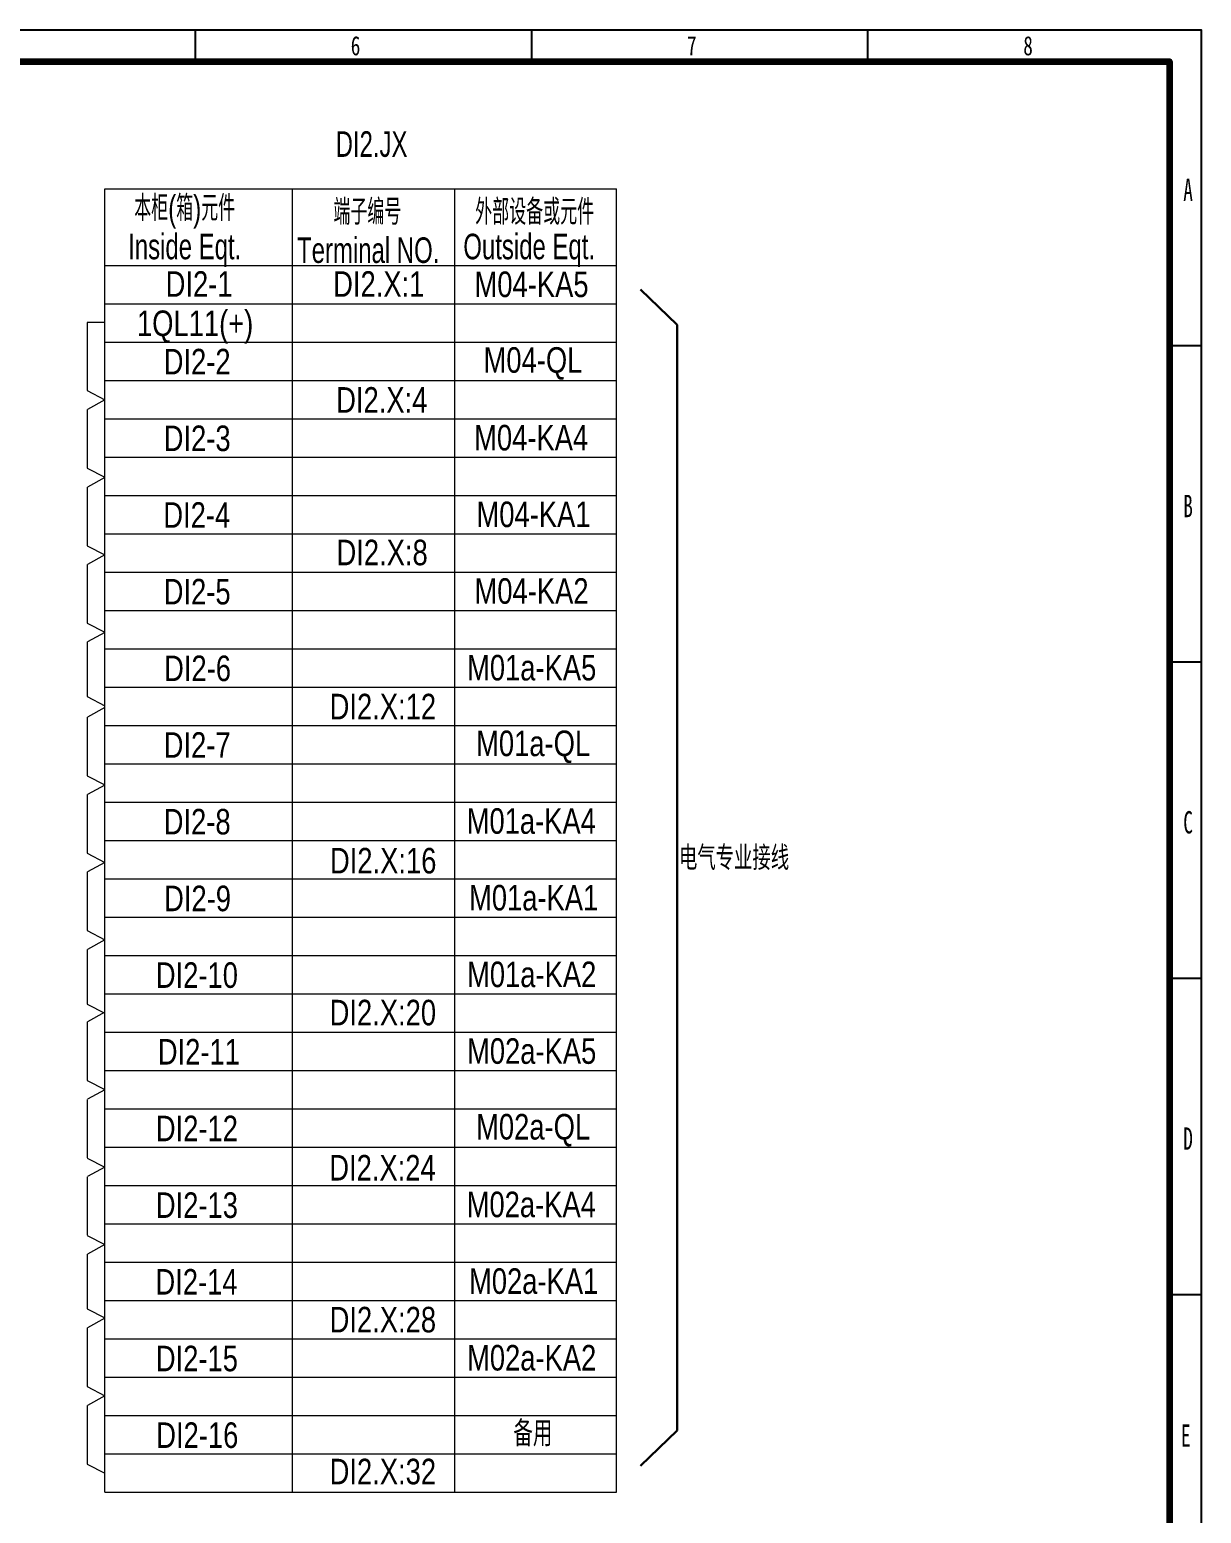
# Model space of a CAD drawing. Header units: millimetres. Extents: x -705761 to 1364679, y -410401 to 446404.
# Drawn here: x 88363 to 106690, y -108703 to -85483 of the extents above; entities that cross this region are included whole.
import ezdxf
from ezdxf.enums import TextEntityAlignment as Align

# ---------------------------------------------------------------- set-up
doc = ezdxf.new("R2010")
doc.units = ezdxf.units.MM
for name, color, linetype in [('1', 7, 'Continuous'), ('TK', 7, 'Continuous'), ('模板-签名-公用', 3, 'Continuous')]:
    doc.layers.add(name, color=color, linetype=linetype)
doc.layers.add('图框', color=7, linetype='Continuous', lineweight=13)
doc.layers.add('层 63', color=7, linetype='Continuous', lineweight=18)
doc.styles.add('bsee', font='BSDI_XW.shx', dxfattribs={"width": 0.8, "bigfont": 'BSDI_HZ.shx'})
doc.styles.add('Style-仿宋_GB2312', font='')
doc.styles.add('宋体', font='', dxfattribs={"width": 0.7, "height": 2.5})
doc.styles.add('宋体_1', font='', dxfattribs={"width": 0.7, "height": 2.386364})
doc.styles.get('Style-仿宋_GB2312').set_extended_font_data('仿宋_GB2312')
doc.styles.get('宋体').set_extended_font_data('SimSun')
doc.styles.get('宋体_1').set_extended_font_data('SimSun')

# ---------------------------------------------------------------- blocks, each defined once
blk = doc.blocks.new('BSIET_通用图框_A3_1')
at = {"layer": '图框', "color": 7, "linetype": 'Continuous', "lineweight": 25}
for p, q in [((-157.4, 297), (-157.4, 292)), ((-104.8, 297), (-104.8, 292)), ((-52.2, 297), (-52.2, 292)), ((0, 247.5), (-5, 247.5)), ((0, 198), (-5, 198)), ((0, 148.5), (-5, 148.5)), ((0, 99), (-5, 99))]:
    blk.add_line(p, q, dxfattribs=at)
at = {"layer": '图框', "lineweight": 25}
blk.add_lwpolyline([(-420, 297), (0, 297), (0, 0), (-420, 0)], close=True, dxfattribs=at)
at = {"layer": '图框', "lineweight": 100}
blk.add_lwpolyline([(-395, 292), (-5, 292), (-5, 5), (-395, 5)], close=True, dxfattribs=at)
at = {"layer": 'TK', "style": '宋体_1', "width": 0.7, "flags": 3}
for tag, p in [('LZCO_NGZBS-W50-H30-D10_T7', (-43.87, 279.75)), ('LZCO_NJN-W50-H30-D10_T7', (-42.73, 248.65))]:
    blk.add_attdef(tag, text='', height=3, dxfattribs=at).set_placement(p, align=Align.MIDDLE_CENTER)
at = {"layer": 'TK', "style": '宋体', "width": 0.7, "flags": 3}
for tag, p in [('LZHQ_N会签6_T6_H6', (-407.25, 57.08)), ('LZHQ_N会签5_T6_H6', (-407.25, 49.08)), ('LZHQ_N会签4_T6_H6', (-407.25, 41.08)), ('LZHQ_N会签3_T6_H6', (-407.25, 33.08)), ('LZHQ_N会签2_T6_H6', (-407.25, 25.08)), ('LZHQ_N会签1_T6_H6', (-407.25, 17.08))]:
    blk.add_attdef(tag, text='', height=2.5, dxfattribs=at).set_placement(p, align=Align.MIDDLE)
at = {"layer": '图框', "color": 7, "linetype": 'Continuous', "lineweight": 25, "style": 'Style-仿宋_GB2312'}
for s, height, width, p in [('6', 3, 0.733334, (-132.3, 294.49)), ('7', 3, 0.733334, (-79.7, 294.49)), ('8', 3, 0.733334, (-27.1, 294.49)), ('A', 3.5, 0.628572, (-2.07, 271.95)), ('B', 3.5, 0.628572, (-2.07, 222.45)), ('C', 3.5, 0.628572, (-2.07, 172.95)), ('D', 3.5, 0.628572, (-2.07, 123.45)), ('E', 3.5, 0.628572, (-2.43, 76.97))]:
    blk.add_text(s, height=height, dxfattribs=dict(at, width=width)).set_placement(p, align=Align.MIDDLE_CENTER)
at = {"layer": '模板-签名-公用', "style": '宋体', "width": 0.7, "flags": 3}
blk.add_attdef('LZFRAME', (-40.91, 2.06), '', height=3, dxfattribs=at)
at = {"layer": '模板-签名-公用', "style": '宋体', "width": 0.7}
blk.add_attdef('LZTQINS', text='', height=2, dxfattribs=at).set_placement((-5, 5), align=Align.MIDDLE)

msp = doc.modelspace()

# ---------------------------------------------------------------- linework, layer by layer
at = {"layer": '图框', "color": 1, "lineweight": 30}
for p, q in [((97919.59, -89548.03), (98490.04, -90104.72)), ((98490.04, -90104.72), (98490.04, -107405.04)), ((97919.59, -107961.73), (98490.04, -107405.04))]:
    msp.add_line(p, q, dxfattribs=at)
at = {"layer": '层 63', "color": 7, "linetype": 'Continuous', "lineweight": 13, "ltscale": 10}
for p, q in [((89539.88, -87971.32), (97539.88, -87971.32)), ((89539.88, -87971.32), (97539.88, -87971.32)), ((89539.88, -108372.23), (89539.88, -87971.32)), ((92474.78, -108372.23), (92474.78, -87971.32)), ((95014.06, -108372.23), (95014.06, -87971.32)), ((97539.88, -108372.23), (97539.88, -87971.32)), ((89539.88, -89171.32), (97539.88, -89171.32)), ((89539.88, -89771.32), (97539.88, -89771.32)), ((89262.74, -90064.35), (89262.74, -91127.75)), ((89536.04, -90064.35), (89262.94, -90064.35)), ((89539.88, -90371.32), (97539.88, -90371.32)), ((89539.88, -90971.32), (97539.88, -90971.32)), ((89262.24, -91132.65), (89538.64, -91275.85)), ((89262.74, -91427.05), (89262.74, -92344.45)), ((89539.04, -91276.55), (89265.54, -91426.45)), ((89539.88, -91571.32), (97539.88, -91571.32)), ((89539.88, -92171.32), (97539.88, -92171.32)), ((89262.24, -92345.15), (89538.64, -92488.35)), ((89262.74, -92641.45), (89262.74, -93558.85)), ((89539.04, -92490.95), (89265.54, -92640.85)), ((89539.88, -92771.32), (97539.88, -92771.32)), ((89262.24, -93559.55), (89538.64, -93702.75)), ((89539.88, -93371.32), (97539.88, -93371.32)), ((89539.04, -93701.05), (89265.54, -93850.95)), ((89262.74, -93851.55), (89262.74, -94768.95)), ((89539.88, -93971.32), (97539.88, -93971.32)), ((89539.88, -94571.32), (97539.88, -94571.32)), ((89262.24, -94769.65), (89538.64, -94912.85)), ((89539.04, -94915.45), (89265.54, -95065.35)), ((89262.74, -95065.95), (89262.74, -95920.45)), ((89539.88, -95171.32), (97539.88, -95171.32)), ((89539.88, -95771.32), (97539.88, -95771.32)), ((89262.24, -95919.45), (89538.64, -96062.65)), ((89539.04, -96090.45), (89265.54, -96240.35)), ((89262.74, -96240.95), (89262.74, -97158.35)), ((89539.88, -96371.32), (97539.88, -96371.32)), ((89539.88, -96971.32), (97539.88, -96971.32)), ((89262.24, -97159.05), (89538.64, -97302.25)), ((89262.74, -97455.35), (89262.74, -98372.75)), ((89539.04, -97304.85), (89265.54, -97454.75)), ((89539.88, -97571.32), (97539.88, -97571.32)), ((89539.88, -98171.32), (97539.88, -98171.32)), ((89262.24, -98373.45), (89538.64, -98516.65)), ((89262.74, -98665.45), (89262.74, -99582.85)), ((89539.04, -98514.95), (89265.54, -98664.85)), ((89539.88, -98771.32), (97539.88, -98771.32)), ((89539.88, -98772.23), (97539.88, -98772.23)), ((89539.88, -99372.23), (97539.88, -99372.23)), ((89262.24, -99583.55), (89538.64, -99726.75)), ((89539.04, -99729.35), (89265.54, -99879.25)), ((89262.74, -99879.85), (89262.74, -100734.35)), ((89539.88, -99972.23), (97539.88, -99972.23)), ((89262.24, -100733.35), (89538.64, -100876.55)), ((89539.88, -100572.23), (97539.88, -100572.23)), ((89539.04, -100858.95), (89265.54, -101008.85)), ((89262.74, -101009.45), (89262.74, -101926.85)), ((89539.88, -101172.23), (97539.88, -101172.23)), ((89262.24, -101927.55), (89538.64, -102070.75)), ((89539.88, -101772.23), (97539.88, -101772.23)), ((89539.04, -102073.35), (89265.54, -102223.25)), ((89262.74, -102223.85), (89262.74, -103141.25)), ((89539.88, -102372.23), (97539.88, -102372.23)), ((89539.88, -102972.23), (97539.88, -102972.23)), ((89262.24, -103141.95), (89538.64, -103285.15)), ((89539.04, -103283.45), (89265.54, -103433.35)), ((89262.74, -103433.95), (89262.74, -104351.35)), ((89539.88, -103572.23), (97539.88, -103572.23)), ((89539.88, -104172.23), (97539.88, -104172.23)), ((89262.24, -104352.05), (89538.64, -104495.25)), ((89262.74, -104648.35), (89262.74, -105502.85)), ((89539.04, -104497.85), (89265.54, -104647.75)), ((89539.88, -104772.23), (97539.88, -104772.23)), ((89539.88, -105372.23), (97539.88, -105372.23)), ((89262.24, -105501.85), (89538.64, -105645.05)), ((89262.74, -105800.25), (89262.74, -106717.65)), ((89539.04, -105649.75), (89265.54, -105799.65)), ((89539.88, -105972.23), (97539.88, -105972.23)), ((89539.88, -106572.23), (97539.88, -106572.23)), ((89262.24, -106718.35), (89538.64, -106861.55)), ((89262.74, -107014.65), (89262.74, -107932.05)), ((89539.04, -106864.15), (89265.54, -107014.05)), ((89539.88, -107172.23), (97539.88, -107172.23)), ((89262.24, -107932.75), (89538.64, -108075.95)), ((89539.88, -107772.23), (97539.88, -107772.23)), ((89539.88, -108372.23), (97539.88, -108372.23))]:
    msp.add_line(p, q, dxfattribs=at)

# ---------------------------------------------------------------- block references
at = {"layer": '图框', "color": 1, "lineweight": 15, "xscale": 100, "yscale": 100, "zscale": 100}
msp.add_blockref('BSIET_通用图框_A3_1', (106690.4, -115183.02), dxfattribs=at)

# ---------------------------------------------------------------- texts
at = {"layer": '1', "color": 50, "lineweight": 35, "style": 'bsee', "width": 0.8}
for s, p in [('M04-KA5', (95321.71, -89667.9)), ('M04-QL', (95463.25, -90852.52)), ('M04-KA4', (95315.56, -92067.9)), ('M04-KA1', (95352.48, -93267.9)), ('M04-KA2', (95321.71, -94467.9)), ('M02a-KA5', (95204.79, -101667.9)), ('M02a-QL', (95346.33, -102852.52)), ('M02a-KA4', (95198.63, -104067.9)), ('M02a-KA1', (95235.56, -105267.9)), ('M02a-KA2', (95204.79, -106467.9)), ('备用', (95930.26, -107654.6))]:
    msp.add_text(s, height=400, dxfattribs=at).set_placement(p)
at = {"layer": '1', "color": 7, "lineweight": 35, "style": 'bsee', "width": 0.8}
for s, p in [('M01a-KA5', (95204.79, -95667.9)), ('M01a-QL', (95346.33, -96852.52)), ('M01a-KA4', (95198.63, -98067.9)), ('M01a-KA1', (95235.56, -99267.9)), ('M01a-KA2', (95204.79, -100467.9))]:
    msp.add_text(s, height=400, dxfattribs=at).set_placement(p)
at = {"layer": '1', "color": 7, "linetype": 'Continuous', "lineweight": 30, "insert": (99381.39, -98445.99), "char_height": 378, "attachment_point": 5, "line_spacing_factor": 0.75, "style": 'bsee'}
msp.add_mtext('电气专业接线', dxfattribs=at)
at = {"layer": '层 63', "color": 7, "lineweight": 30, "style": 'bsee', "width": 0.8}
for s, p in [('DI2-1', (90490.41, -89663.63)), ('DI2.X:1', (93110.57, -89663.63)), ('DI2-2', (90459.64, -90878.25)), ('DI2.X:4', (93157.5, -91477.55)), ('DI2-3', (90459.64, -92078.25)), ('DI2-4', (90453.48, -93278.25)), ('DI2.X:8', (93162.88, -93864.95)), ('DI2-5', (90459.64, -94478.25)), ('DI2-6', (90465.79, -95678.25)), ('DI2.X:12', (93055.19, -96276.75)), ('DI2-7', (90459.64, -96878.25)), ('DI2-8', (90459.64, -98078.25)), ('DI2.X:16', (93060.57, -98688.55)), ('DI2-9', (90465.79, -99279.16)), ('DI2-10', (90336.56, -100479.16)), ('DI2.X:20', (93055.19, -101065.75)), ('DI2-11', (90367.33, -101679.16)), ('DI2-12', (90336.56, -102879.16)), ('DI2.X:24', (93049.8, -103494.05)), ('DI2-13', (90336.56, -104079.16)), ('DI2-14', (90330.41, -105279.16)), ('DI2.X:28', (93055.19, -105871.25)), ('DI2-15', (90336.56, -106479.16)), ('DI2-16', (90342.72, -107679.16)), ('DI2.X:32', (93055.19, -108248.45))]:
    msp.add_text(s, height=400, dxfattribs=at).set_placement(p)
at = {"layer": '层 63', "color": 10, "lineweight": 30, "style": 'bsee', "width": 0.8}
msp.add_text('1QL11(+)', height=400, dxfattribs=at).set_placement((90041.18, -90278.25))
at = {"layer": '层 63', "color": 7, "lineweight": 30, "char_height": 400, "attachment_point": 5, "line_spacing_factor": 0.6, "style": 'bsee'}
for s, insert in [('\\H1x;\\W0.7;DI2.JX', (93710.91, -87276.1)), ('\\H1x;\\W0.7;本柜(箱)元件', (90788.16, -88336.42)), ('\\H1x;\\W0.7;端子编号', (93644.99, -88336.42)), ('\\H1x;\\W0.7;外部设备或元件', (96262.37, -88336.42)), ('\\H1x;\\W0.7;Inside Eqt.', (90788.46, -88936.62)), ('\\H1x;\\W0.7;Outside Eqt.', (96176.54, -88936.62)), ('\\H1x;\\W0.7;Terminal NO.', (93658.64, -88936.62))]:
    msp.add_mtext(s, dxfattribs=dict(at, insert=insert))

doc.saveas('drawing.dxf')
